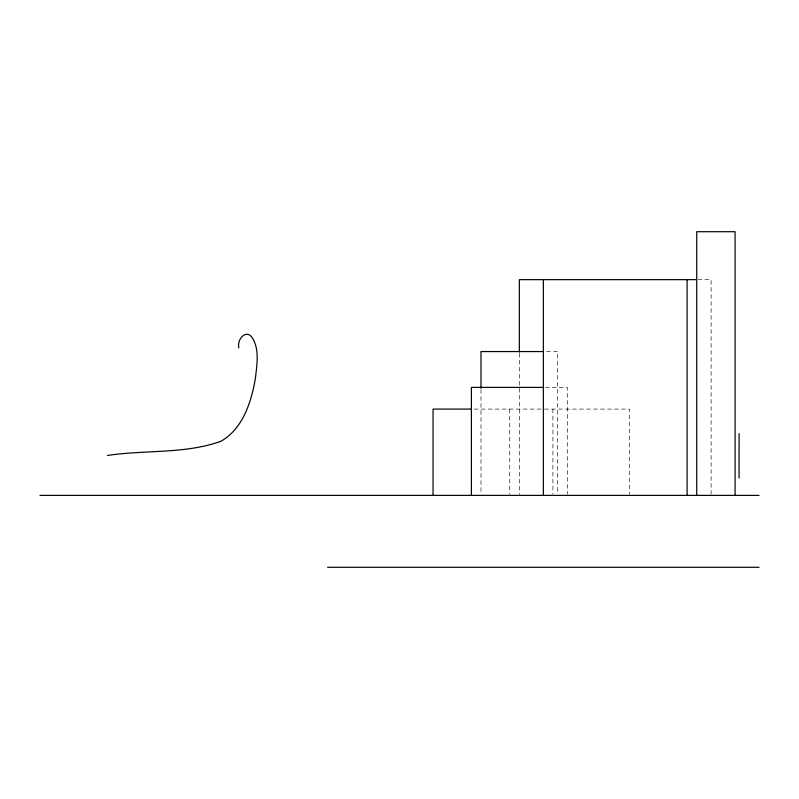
<?xml version="1.0" encoding="UTF-8"?>
<svg xmlns="http://www.w3.org/2000/svg" width="799" height="799" viewBox="0 0 799 799"><rect width="100%" height="100%" fill="white"/><g stroke="black" fill="none" stroke-linecap="round" stroke-linejoin="round"><path stroke-width="0.6" stroke-dasharray="4 3" d="M697.936 279.65L711.11 279.65L711.11 494.132M546.466 351.56L557.702 351.56L557.702 494.152M545.268 387.385L567.29 387.385L567.29 494.142M474.147 409.088L542.331 409.088M544.469 409.088L629.612 409.088L629.612 494.152M552.908 409.088L552.908 494.152M519.35 353.218L519.35 494.132M509.762 409.088L509.762 494.152M480.998 389.503L480.998 494.152"/><path stroke-width="1.2" d="M739.045 478.032L739.095 433.657M238.861 347.865C236.624 339.865 246.022 328.279 252.404 337.887C259.615 349.732 256.928 364.594 255.48 377.637A159.97 157.433 -89.9 0 1 252.953 390.421C248.839 407.37 241.977 424.768 228.234 436.214A51.146 50.247 -86.8 0 1 220.754 441.338C184.849 454.202 144.829 449.747 107.465 455.47M695.48 279.65L519.35 279.65L519.35 351.979M542.331 351.56L480.998 351.56L480.998 388.284M542.321 387.385L471.41 387.385L471.41 495.38M471.41 409.088L433.058 409.088L433.058 495.38M39.95 495.38L759.05 495.38M327.59 567.29L759.05 567.29M735.08 495.38L735.08 231.71L696.728 231.71L696.728 495.38M687.1 279.65L687.1 495.38M543.36 279.65L543.36 495.38"/></g></svg>
